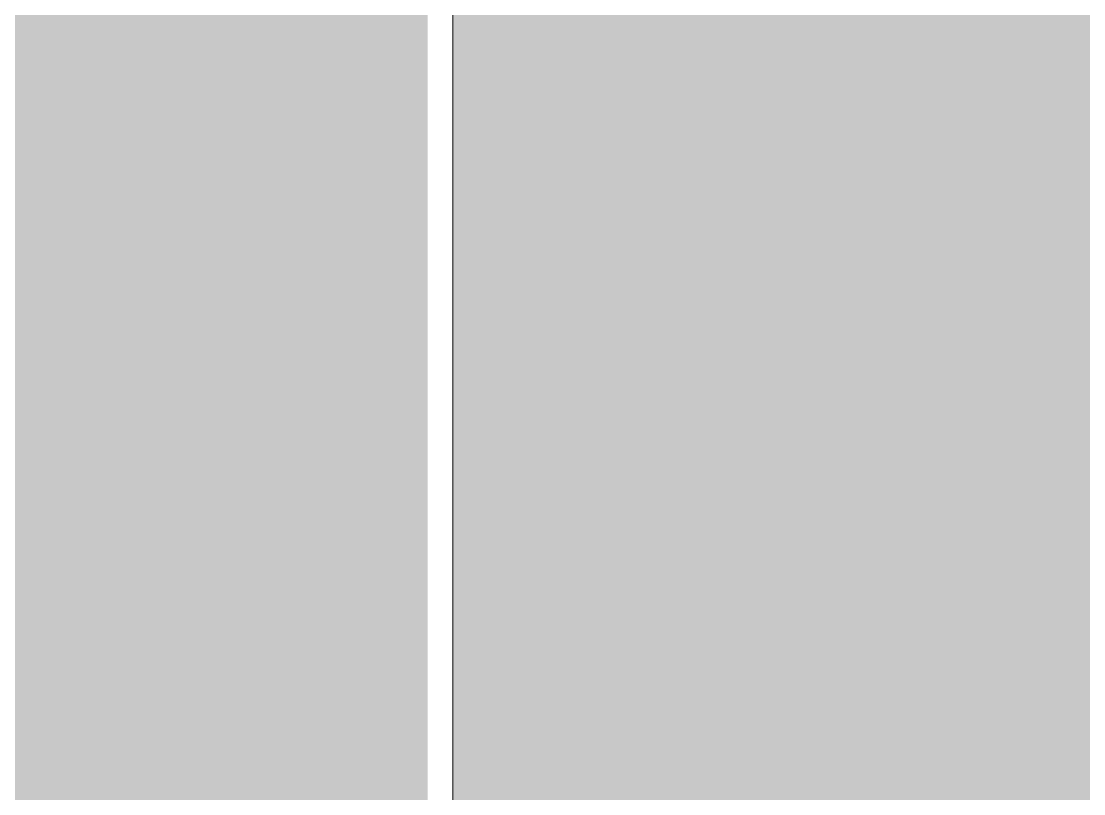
# Model space of a CAD drawing. Header units: inches. Extents: x -4169 to -1846, y 9706 to 12377.
# Drawn here: x -3458.814427 to -3458.809684, y 10414.042842 to 10414.046288 of the extents above; entities that cross this region are included whole.
import ezdxf

# ---------------------------------------------------------------- set-up
doc = ezdxf.new("R2010")
doc.units = ezdxf.units.IN
doc.header["$MEASUREMENT"] = 0
for name, color, linetype, lineweight in [('P-PIPE', 3, 'Continuous', 9), ('P-PIPE-1', 3, 'Continuous', 5), ('S-BEAM', 12, 'Continuous', 9)]:
    doc.layers.add(name, color=color, linetype=linetype, lineweight=lineweight)

# ---------------------------------------------------------------- blocks, each defined once
blk = doc.blocks.new('Dimension Lumber - LVL - 3_5X5_5-V117-ENLARGED RCP - 1ST FLOOR PLAN')
at = {"layer": 'S-BEAM'}
h = blk.add_hatch(color=256, dxfattribs=at)
h.paths.add_polyline_path([(29.7068966, -1.75), (34.9, -1.75), (34.9, 1.75), (-11.9961226, 1.75), (-11.9961226, -1.75), (25.9, -1.75)], flags=0)
h.paths.add_polyline_path([(-36.65, -1.75), (-22.6137633, -1.75), (-22.6137633, 1.75), (-36.65, 1.75)], flags=0)
h.paths.add_polyline_path([(-20.2387633, -1.75), (-18.6137633, -1.75), (-18.6137633, 1.75), (-20.2387633, 1.75)], flags=0)
h.paths.add_polyline_path([(-16.2387633, -1.75), (-14.3711226, -1.75), (-14.3711226, 1.75), (-16.2387633, 1.75)], flags=0)

msp = doc.modelspace()

# ---------------------------------------------------------------- hatches: boundary and pattern name
at = {"layer": 'P-PIPE-1'}
h = msp.add_hatch(color=256, dxfattribs=at)
h.paths.add_polyline_path([(-3458.8128961, 10411.1208646), (-3458.8125, 10411.1208646), (-3458.821675, 10649.8579276), (-3460, 10649.8579276), (-3460, 10411.1208646), (-3458.8529631, 10411.1208646)], flags=0)
h.paths.add_polyline_path([(-3459.6926524, 10668.8079276), (-3458.8125, 10668.8079276), (-3458.822381, 10669.0579276), (-3460, 10669.0579276), (-3460, 10668.8079276), (-3459.7676365, 10668.8079276)], flags=0)
h.paths.add_polyline_path([(-3459.4861188, 10707.2079276), (-3458.8125, 10707.2079276), (-3458.8237931, 10707.4579276), (-3460, 10707.4579276), (-3460, 10707.2079276), (-3459.6926524, 10707.2079276)], flags=0)
h.paths.add_polyline_path([(-3458.8125, 10726.4079276), (-3458.8327109, 10949.9708646), (-3460, 10949.9708646), (-3460, 10726.4079276), (-3458.8244899, 10726.4079276)], flags=0)
h.paths.add_polyline_path([(-3459.6926524, 10968.9208646), (-3458.8125, 10968.9208646), (-3458.8334169, 10969.1708646), (-3460, 10969.1708646), (-3460, 10968.9208646), (-3459.8514622, 10968.9208646)], flags=0)
h.paths.add_polyline_path([(-3459.8621878, 11007.3208646), (-3458.8125, 11007.3208646), (-3458.834829, 11007.5708646), (-3460, 11007.5708646), (-3460, 11007.3208646)], flags=0)
h.paths.add_polyline_path([(-3458.8355258, 11026.5208646), (-3458.8125, 11026.5208646), (-3458.8390437, 11122.1893961), (-3460, 11122.1893961), (-3460, 11026.5208646), (-3458.8529631, 11026.5208646)], flags=0)

# ---------------------------------------------------------------- linework, layer by layer
at = {"layer": 'P-PIPE'}
msp.add_line((-3458.8125, 10649.8579276), (-3458.8125, 10411.1208646), dxfattribs=at)

# ---------------------------------------------------------------- block references
at = {"layer": 'S-BEAM'}
msp.add_blockref('Dimension Lumber - LVL - 3_5X5_5-V117-ENLARGED RCP - 1ST FLOOR PLAN', (-3442.5737367, 10415.7893961), dxfattribs=at)

doc.saveas('drawing.dxf')
